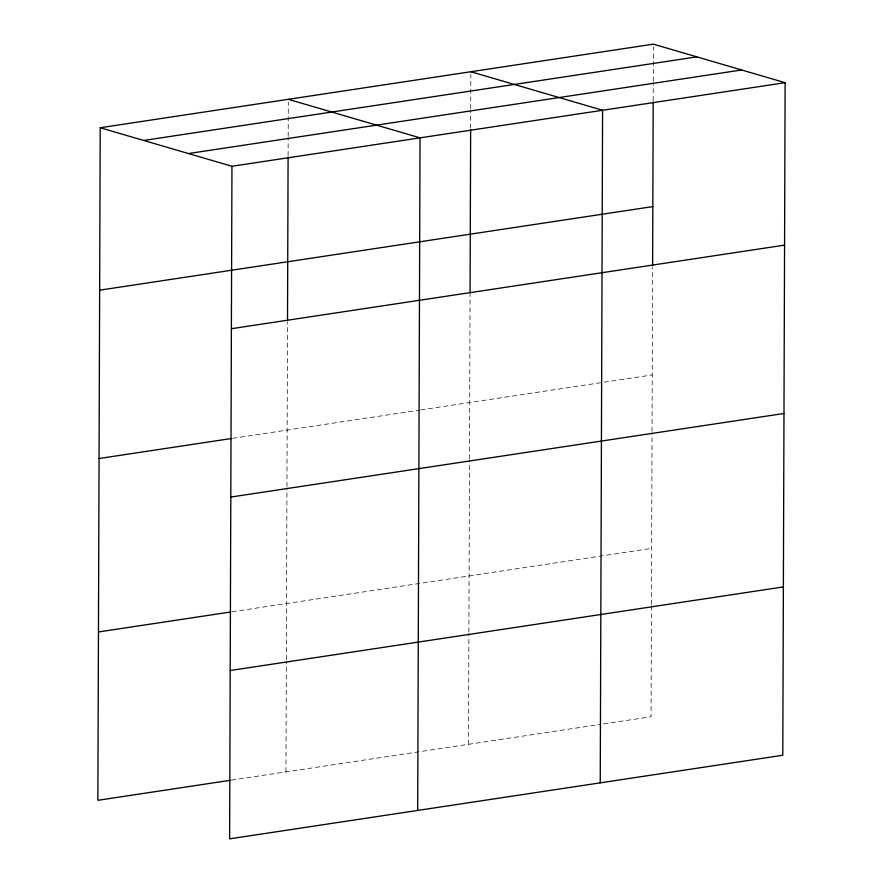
<?xml version="1.0" encoding="UTF-8"?>
<svg xmlns="http://www.w3.org/2000/svg" width="883" height="883" viewBox="0 0 883 883"><rect width="100%" height="100%" fill="white"/><g stroke="black" fill="none" stroke-linecap="round" stroke-linejoin="round"><path stroke-width="0.66" stroke-dasharray="4.42 3.31" d="M285.949 771.897L286.335 661.036M286.335 659.667L286.942 487.913M286.942 486.544L287.516 321.975M288.101 155.75L288.156 137.858M288.167 136.479L288.288 102.064M468.498 744.314L468.884 633.453M468.884 632.085L469.491 460.33M469.491 458.961L470.065 294.392M470.65 128.178L470.705 110.276M470.716 108.896L470.838 74.481M651.433 605.87L651.047 716.731L601.996 724.137M651.433 604.502L652.04 432.747M652.04 431.379L652.614 266.809M653.199 100.596L653.254 82.693M653.265 81.313L653.387 46.898M232.626 438.332L419.282 410.131M420.65 409.933L652.239 374.933M232.019 611.787L651.632 548.387M231.434 780.13L600.639 724.347"/><path stroke-width="1.32" d="M100.209 127.737L231.953 166.269L229.613 838.85L782.791 755.263L785.13 82.693L653.387 44.15L100.209 127.737L97.87 800.307L230.066 780.34M287.516 320.606L288.09 157.13M417.692 810.428L420.032 137.847L288.288 99.315M470.076 293.024L470.639 129.547M600.241 782.846L602.581 110.265L470.838 71.733M652.625 265.441L653.188 101.964M143.686 140.452L696.864 56.865M188.476 153.554L741.665 69.967M231.953 166.269L785.13 82.693M99.647 290.176L652.824 206.589M231.39 328.708L784.568 245.132M99.062 458.52L231.258 438.542M230.805 497.052L783.983 413.476M98.455 631.963L230.651 611.996M230.198 670.506L783.376 586.919"/></g></svg>
